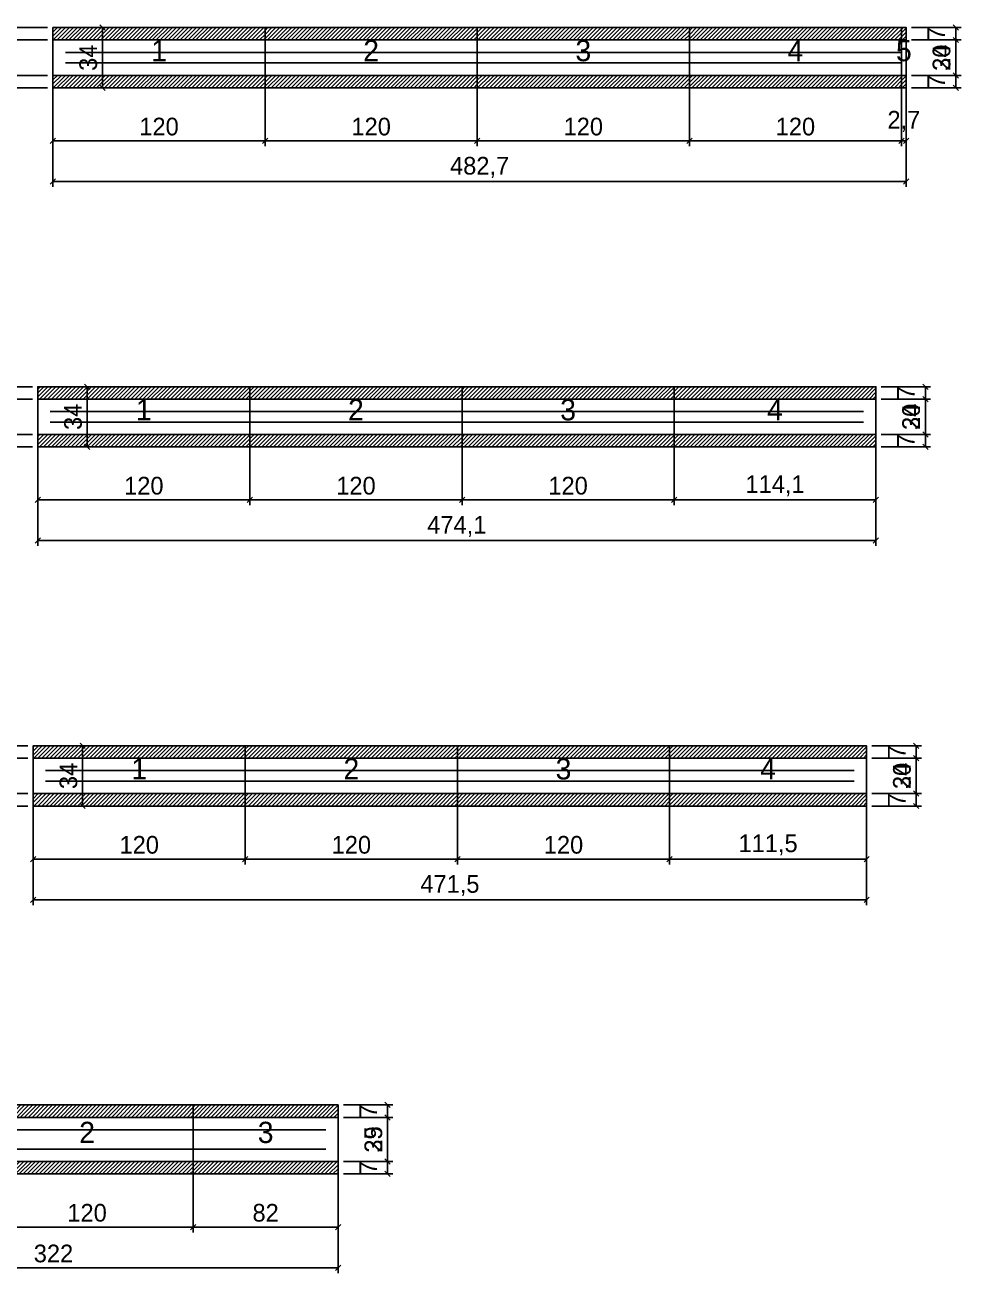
# Model space of a CAD drawing. Extents: x -13000 to 3070, y -38812 to 10330.
# Drawn here: x 715 to 1244, y -29628 to -28922 of the extents above; entities that cross this region are included whole.
import ezdxf
from ezdxf.enums import TextEntityAlignment as Align

# ---------------------------------------------------------------- set-up
doc = ezdxf.new("R2010")
doc.units = 0
for name, color, linetype in [('5', 5, 'Continuous'), ('COTA', 241, 'Continuous'), ('Painéis', 200, 'Continuous'), ('SARR_2.2x7', 40, 'Continuous'), ('SCO-___-LAJ', 224, 'Continuous')]:
    doc.layers.add(name, color=color, linetype=linetype)
doc.dimstyles.new('PAINEL', dxfattribs={"dimtxt": 10, "dimasz": 3, "dimexe": 3, "dimexo": 3, "dimgap": 3, "dimtad": 1, "dimblk": 'OBLIQUE', "dimblk1": 'OBLIQUE', "dimcen": 2.5, "dimclrd": 4, "dimclre": 4, "dimclrt": 240, "dimazin": 3, "dimtfac": 1, "dimtmove": 0, "dimatfit": 3})

# ---------------------------------------------------------------- blocks, each defined once
blk = doc.blocks.new('_OBLIQUE')
at = {"color": 0, "linetype": 'BYBLOCK'}
blk.add_line((-0.5, -0.5), (0.5, 0.5), dxfattribs=at)

msp = doc.modelspace()

# ---------------------------------------------------------------- hatches: boundary and pattern name
at = {"layer": 'COTA'}
h = msp.add_hatch(dxfattribs=at)
h.set_pattern_fill('ANSI31', scale=0.5)
h.paths.add_polyline_path([(730.7, -28931), (850.7, -28931), (850.7, -28924), (730.7, -28924)])
h = msp.add_hatch(dxfattribs=at)
h.set_pattern_fill('ANSI31', scale=0.5)
h.paths.add_polyline_path([(850.7, -28931), (970.7, -28931), (970.7, -28924), (850.7, -28924)])
h = msp.add_hatch(dxfattribs=at)
h.set_pattern_fill('ANSI31', scale=0.5)
h.paths.add_polyline_path([(970.7, -28931), (1090.7, -28931), (1090.7, -28924), (970.7, -28924)])
h = msp.add_hatch(dxfattribs=at)
h.set_pattern_fill('ANSI31', scale=0.5)
h.paths.add_polyline_path([(1090.7, -28931), (1210.7, -28931), (1210.7, -28924), (1090.7, -28924)])
h = msp.add_hatch(dxfattribs=at)
h.set_pattern_fill('ANSI31', scale=0.5)
h.paths.add_polyline_path([(1210.7, -28931), (1213.4, -28931), (1213.4, -28924), (1210.7, -28924)])
h = msp.add_hatch(dxfattribs=at)
h.set_pattern_fill('ANSI31', scale=0.5)
h.paths.add_polyline_path([(730.7, -28958), (850.7, -28958), (850.7, -28951), (730.7, -28951)])
h = msp.add_hatch(dxfattribs=at)
h.set_pattern_fill('ANSI31', scale=0.5)
h.paths.add_polyline_path([(850.7, -28958), (970.7, -28958), (970.7, -28951), (850.7, -28951)])
h = msp.add_hatch(dxfattribs=at)
h.set_pattern_fill('ANSI31', scale=0.5)
h.paths.add_polyline_path([(970.7, -28958), (1090.7, -28958), (1090.7, -28951), (970.7, -28951)])
h = msp.add_hatch(dxfattribs=at)
h.set_pattern_fill('ANSI31', scale=0.5)
h.paths.add_polyline_path([(1090.7, -28958), (1210.7, -28958), (1210.7, -28951), (1090.7, -28951)])
h = msp.add_hatch(dxfattribs=at)
h.set_pattern_fill('ANSI31', scale=0.5)
h.paths.add_polyline_path([(1210.7, -28958), (1213.4, -28958), (1213.4, -28951), (1210.7, -28951)])
h = msp.add_hatch(dxfattribs=at)
h.set_pattern_fill('ANSI31', scale=0.5)
h.paths.add_polyline_path([(722.1, -29134), (842.1, -29134), (842.1, -29127), (722.1, -29127)])
h = msp.add_hatch(dxfattribs=at)
h.set_pattern_fill('ANSI31', scale=0.5)
h.paths.add_polyline_path([(842.1, -29134), (962.1, -29134), (962.1, -29127), (842.1, -29127)])
h = msp.add_hatch(dxfattribs=at)
h.set_pattern_fill('ANSI31', scale=0.5)
h.paths.add_polyline_path([(962.1, -29134), (1082.1, -29134), (1082.1, -29127), (962.1, -29127)])
h = msp.add_hatch(dxfattribs=at)
h.set_pattern_fill('ANSI31', scale=0.5)
h.paths.add_polyline_path([(1082.1, -29134), (1196.2, -29134), (1196.2, -29127), (1082.1, -29127)])
h = msp.add_hatch(dxfattribs=at)
h.set_pattern_fill('ANSI31', scale=0.5)
h.paths.add_polyline_path([(722.1, -29161), (842.1, -29161), (842.1, -29154), (722.1, -29154)])
h = msp.add_hatch(dxfattribs=at)
h.set_pattern_fill('ANSI31', scale=0.5)
h.paths.add_polyline_path([(842.1, -29161), (962.1, -29161), (962.1, -29154), (842.1, -29154)])
h = msp.add_hatch(dxfattribs=at)
h.set_pattern_fill('ANSI31', scale=0.5)
h.paths.add_polyline_path([(962.1, -29161), (1082.1, -29161), (1082.1, -29154), (962.1, -29154)])
h = msp.add_hatch(dxfattribs=at)
h.set_pattern_fill('ANSI31', scale=0.5)
h.paths.add_polyline_path([(1082.1, -29161), (1196.2, -29161), (1196.2, -29154), (1082.1, -29154)])
h = msp.add_hatch(dxfattribs=at)
h.set_pattern_fill('ANSI31', scale=0.5)
h.paths.add_polyline_path([(719.5, -29337), (839.5, -29337), (839.5, -29330), (719.5, -29330)])
h = msp.add_hatch(dxfattribs=at)
h.set_pattern_fill('ANSI31', scale=0.5)
h.paths.add_polyline_path([(839.5, -29337), (959.5, -29337), (959.5, -29330), (839.5, -29330)])
h = msp.add_hatch(dxfattribs=at)
h.set_pattern_fill('ANSI31', scale=0.5)
h.paths.add_polyline_path([(959.5, -29337), (1079.5, -29337), (1079.5, -29330), (959.5, -29330)])
h = msp.add_hatch(dxfattribs=at)
h.set_pattern_fill('ANSI31', scale=0.5)
h.paths.add_polyline_path([(1079.5, -29337), (1191, -29337), (1191, -29330), (1079.5, -29330)])
h = msp.add_hatch(dxfattribs=at)
h.set_pattern_fill('ANSI31', scale=0.5)
h.paths.add_polyline_path([(719.5, -29364), (839.5, -29364), (839.5, -29357), (719.5, -29357)])
h = msp.add_hatch(dxfattribs=at)
h.set_pattern_fill('ANSI31', scale=0.5)
h.paths.add_polyline_path([(839.5, -29364), (959.5, -29364), (959.5, -29357), (839.5, -29357)])
h = msp.add_hatch(dxfattribs=at)
h.set_pattern_fill('ANSI31', scale=0.5)
h.paths.add_polyline_path([(959.5, -29364), (1079.5, -29364), (1079.5, -29357), (959.5, -29357)])
h = msp.add_hatch(dxfattribs=at)
h.set_pattern_fill('ANSI31', scale=0.5)
h.paths.add_polyline_path([(1079.5, -29364), (1191, -29364), (1191, -29357), (1079.5, -29357)])
h = msp.add_hatch(dxfattribs=at)
h.set_pattern_fill('ANSI31', scale=0.5)
h.paths.add_polyline_path([(690, -29540), (810, -29540), (810, -29533), (690, -29533)])
h = msp.add_hatch(dxfattribs=at)
h.set_pattern_fill('ANSI31', scale=0.5)
h.paths.add_polyline_path([(810, -29540), (892, -29540), (892, -29533), (810, -29533)])
h = msp.add_hatch(dxfattribs=at)
h.set_pattern_fill('ANSI31', scale=0.5)
h.paths.add_polyline_path([(690, -29572), (810, -29572), (810, -29565), (690, -29565)])
h = msp.add_hatch(dxfattribs=at)
h.set_pattern_fill('ANSI31', scale=0.5)
h.paths.add_polyline_path([(810, -29572), (892, -29572), (892, -29565), (810, -29565)])

# ---------------------------------------------------------------- linework, layer by layer
at = {"layer": 'Painéis'}
for p, q in [((730.7, -28931), (850.7, -28931)), ((730.7, -28951), (730.7, -28931)), ((850.7, -28951), (850.7, -28931)), ((850.7, -28951), (850.7, -28931)), ((850.7, -28931), (970.7, -28931)), ((850.7, -28951), (850.7, -28931)), ((970.7, -28951), (970.7, -28931)), ((970.7, -28951), (970.7, -28931)), ((970.7, -28931), (1090.7, -28931)), ((970.7, -28951), (970.7, -28931)), ((1090.7, -28951), (1090.7, -28931)), ((1090.7, -28951), (1090.7, -28931)), ((1090.7, -28931), (1210.7, -28931)), ((1090.7, -28951), (1090.7, -28931)), ((1210.7, -28951), (1210.7, -28931)), ((1210.7, -28951), (1210.7, -28931)), ((1210.7, -28931), (1213.4, -28931)), ((1210.7, -28951), (1210.7, -28931)), ((1213.4, -28951), (1213.4, -28931)), ((730.7, -28951), (850.7, -28951)), ((850.7, -28951), (970.7, -28951)), ((970.7, -28951), (1090.7, -28951)), ((1090.7, -28951), (1210.7, -28951)), ((1210.7, -28951), (1213.4, -28951)), ((722.1, -29134), (842.1, -29134)), ((722.1, -29154), (722.1, -29134)), ((842.1, -29154), (842.1, -29134)), ((842.1, -29154), (842.1, -29134)), ((842.1, -29134), (962.1, -29134)), ((842.1, -29154), (842.1, -29134)), ((962.1, -29154), (962.1, -29134)), ((962.1, -29154), (962.1, -29134)), ((962.1, -29134), (1082.1, -29134)), ((962.1, -29154), (962.1, -29134)), ((1082.1, -29154), (1082.1, -29134)), ((1082.1, -29154), (1082.1, -29134)), ((1082.1, -29134), (1196.2, -29134)), ((1082.1, -29154), (1082.1, -29134)), ((1196.2, -29154), (1196.2, -29134)), ((722.1, -29154), (842.1, -29154)), ((842.1, -29154), (962.1, -29154)), ((962.1, -29154), (1082.1, -29154)), ((1082.1, -29154), (1196.2, -29154)), ((719.5, -29337), (839.5, -29337)), ((719.5, -29357), (719.5, -29337)), ((839.5, -29357), (839.5, -29337)), ((839.5, -29357), (839.5, -29337)), ((839.5, -29337), (959.5, -29337)), ((839.5, -29357), (839.5, -29337)), ((959.5, -29357), (959.5, -29337)), ((959.5, -29357), (959.5, -29337)), ((959.5, -29337), (1079.5, -29337)), ((959.5, -29357), (959.5, -29337)), ((1079.5, -29357), (1079.5, -29337)), ((1079.5, -29357), (1079.5, -29337)), ((1079.5, -29337), (1191, -29337)), ((1079.5, -29357), (1079.5, -29337)), ((1191, -29357), (1191, -29337)), ((719.5, -29357), (839.5, -29357)), ((839.5, -29357), (959.5, -29357)), ((959.5, -29357), (1079.5, -29357)), ((1079.5, -29357), (1191, -29357)), ((690, -29540), (810, -29540)), ((810, -29565), (810, -29540)), ((810, -29565), (810, -29540)), ((810, -29540), (892, -29540)), ((810, -29565), (810, -29540)), ((892, -29565), (892, -29540)), ((690, -29565), (810, -29565)), ((810, -29565), (892, -29565))]:
    msp.add_line(p, q, dxfattribs=at)
at = {"layer": 'SARR_2.2x7'}
for points in [[(737.7, -28938), (850.7, -28938)], [(737.7, -28938), (850.7, -28938)], [(850.7, -28938), (970.7, -28938)], [(850.7, -28938), (970.7, -28938)], [(970.7, -28938), (1090.7, -28938)], [(970.7, -28938), (1090.7, -28938)], [(1090.7, -28938), (1210.7, -28938)], [(1090.7, -28938), (1210.7, -28938)], [(737.7, -28944), (850.7, -28944)], [(737.7, -28944), (850.7, -28944)], [(850.7, -28944), (970.7, -28944)], [(850.7, -28944), (970.7, -28944)], [(970.7, -28944), (1090.7, -28944)], [(970.7, -28944), (1090.7, -28944)], [(1090.7, -28944), (1210.7, -28944)], [(1090.7, -28944), (1210.7, -28944)], [(729.1, -29141), (842.1, -29141)], [(729.1, -29141), (842.1, -29141)], [(842.1, -29141), (962.1, -29141)], [(842.1, -29141), (962.1, -29141)], [(962.1, -29141), (1082.1, -29141)], [(962.1, -29141), (1082.1, -29141)], [(1082.1, -29141), (1189.2, -29141)], [(1082.1, -29141), (1189.2, -29141)], [(729.1, -29147), (842.1, -29147)], [(729.1, -29147), (842.1, -29147)], [(842.1, -29147), (962.1, -29147)], [(842.1, -29147), (962.1, -29147)], [(962.1, -29147), (1082.1, -29147)], [(962.1, -29147), (1082.1, -29147)], [(1082.1, -29147), (1189.2, -29147)], [(1082.1, -29147), (1189.2, -29147)], [(726.5, -29344), (839.5, -29344)], [(726.5, -29344), (839.5, -29344)], [(839.5, -29344), (959.5, -29344)], [(839.5, -29344), (959.5, -29344)], [(959.5, -29344), (1079.5, -29344)], [(959.5, -29344), (1079.5, -29344)], [(1079.5, -29344), (1184, -29344)], [(1079.5, -29344), (1184, -29344)], [(726.5, -29350), (839.5, -29350)], [(726.5, -29350), (839.5, -29350)], [(839.5, -29350), (959.5, -29350)], [(839.5, -29350), (959.5, -29350)], [(959.5, -29350), (1079.5, -29350)], [(959.5, -29350), (1079.5, -29350)], [(1079.5, -29350), (1184, -29350)], [(1079.5, -29350), (1184, -29350)], [(690, -29547), (810, -29547)], [(690, -29547), (810, -29547)], [(810, -29547), (885, -29547)], [(810, -29547), (885, -29547)], [(690, -29558), (810, -29558)], [(690, -29558), (810, -29558)], [(810, -29558), (885, -29558)], [(810, -29558), (885, -29558)]]:
    msp.add_lwpolyline(points, dxfattribs=at)
at = {"layer": 'SCO-___-LAJ'}
for points in [[(730.7, -28931), (850.7, -28931), (850.7, -28924), (730.7, -28924)], [(850.7, -28931), (970.7, -28931), (970.7, -28924), (850.7, -28924)], [(970.7, -28931), (1090.7, -28931), (1090.7, -28924), (970.7, -28924)], [(1090.7, -28931), (1210.7, -28931), (1210.7, -28924), (1090.7, -28924)], [(1210.7, -28931), (1213.4, -28931), (1213.4, -28924), (1210.7, -28924)], [(730.7, -28958), (850.7, -28958), (850.7, -28951), (730.7, -28951)], [(850.7, -28958), (970.7, -28958), (970.7, -28951), (850.7, -28951)], [(970.7, -28958), (1090.7, -28958), (1090.7, -28951), (970.7, -28951)], [(1090.7, -28958), (1210.7, -28958), (1210.7, -28951), (1090.7, -28951)], [(1210.7, -28958), (1213.4, -28958), (1213.4, -28951), (1210.7, -28951)], [(722.1, -29134), (842.1, -29134), (842.1, -29127), (722.1, -29127)], [(842.1, -29134), (962.1, -29134), (962.1, -29127), (842.1, -29127)], [(962.1, -29134), (1082.1, -29134), (1082.1, -29127), (962.1, -29127)], [(1082.1, -29134), (1196.2, -29134), (1196.2, -29127), (1082.1, -29127)], [(722.1, -29161), (842.1, -29161), (842.1, -29154), (722.1, -29154)], [(842.1, -29161), (962.1, -29161), (962.1, -29154), (842.1, -29154)], [(962.1, -29161), (1082.1, -29161), (1082.1, -29154), (962.1, -29154)], [(1082.1, -29161), (1196.2, -29161), (1196.2, -29154), (1082.1, -29154)], [(719.5, -29337), (839.5, -29337), (839.5, -29330), (719.5, -29330)], [(839.5, -29337), (959.5, -29337), (959.5, -29330), (839.5, -29330)], [(959.5, -29337), (1079.5, -29337), (1079.5, -29330), (959.5, -29330)], [(1079.5, -29337), (1191, -29337), (1191, -29330), (1079.5, -29330)], [(719.5, -29364), (839.5, -29364), (839.5, -29357), (719.5, -29357)], [(839.5, -29364), (959.5, -29364), (959.5, -29357), (839.5, -29357)], [(959.5, -29364), (1079.5, -29364), (1079.5, -29357), (959.5, -29357)], [(1079.5, -29364), (1191, -29364), (1191, -29357), (1079.5, -29357)], [(690, -29540), (810, -29540), (810, -29533), (690, -29533)], [(810, -29540), (892, -29540), (892, -29533), (810, -29533)], [(690, -29572), (810, -29572), (810, -29565), (690, -29565)], [(810, -29572), (892, -29572), (892, -29565), (810, -29565)]]:
    msp.add_lwpolyline(points, close=True, dxfattribs=at)

# ---------------------------------------------------------------- texts
at = {"layer": '5'}
for s, p in [('1', (790.7, -28937)), ('2', (910.7, -28937)), ('3', (1030.7, -28937)), ('4', (1150.7, -28937)), ('5', (1212.05, -28937)), ('1', (782.1, -29140)), ('2', (902.1, -29140)), ('3', (1022.1, -29140)), ('4', (1139.15, -29140)), ('1', (779.5, -29343)), ('2', (899.5, -29343)), ('3', (1019.5, -29343)), ('4', (1135.25, -29343)), ('2', (750, -29548.5)), ('3', (851, -29548.5))]:
    msp.add_text(s, height=12, dxfattribs=at).set_placement(p, align=Align.MIDDLE_CENTER)

# ---------------------------------------------------------------- dimensions: what is measured, and where the dimension line sits
at = {"layer": 'COTA'}
for base, p1, p2 in [((702.7, -28931), (730.7, -28931), (730.7, -28924)), ((758.7, -28958), (730.7, -28958), (730.7, -28924)), ((1241.4, -28958), (1213.4, -28958), (1213.4, -28924)), ((1241.4, -28931), (1213.4, -28931), (1213.4, -28924)), ((702.7, -28951), (730.7, -28951), (730.7, -28931)), ((1241.4, -28951), (1213.4, -28951), (1213.4, -28931)), ((702.7, -28958), (730.7, -28958), (730.7, -28951)), ((1241.4, -28958), (1213.4, -28958), (1213.4, -28951)), ((694.1, -29134), (722.1, -29134), (722.1, -29127)), ((750.1, -29161), (722.1, -29161), (722.1, -29127)), ((1224.2, -29161), (1196.2, -29161), (1196.2, -29127)), ((1224.2, -29134), (1196.2, -29134), (1196.2, -29127)), ((694.1, -29154), (722.1, -29154), (722.1, -29134)), ((1224.2, -29154), (1196.2, -29154), (1196.2, -29134)), ((694.1, -29161), (722.1, -29161), (722.1, -29154)), ((1224.2, -29161), (1196.2, -29161), (1196.2, -29154)), ((691.5, -29337), (719.5, -29337), (719.5, -29330)), ((747.5, -29364), (719.5, -29364), (719.5, -29330)), ((1219, -29364), (1191, -29364), (1191, -29330)), ((1219, -29337), (1191, -29337), (1191, -29330)), ((691.5, -29357), (719.5, -29357), (719.5, -29337)), ((1219, -29357), (1191, -29357), (1191, -29337)), ((691.5, -29364), (719.5, -29364), (719.5, -29357)), ((1219, -29364), (1191, -29364), (1191, -29357)), ((920, -29572), (892, -29572), (892, -29533)), ((920, -29540), (892, -29540), (892, -29533)), ((920, -29565), (892, -29565), (892, -29540)), ((920, -29572), (892, -29572), (892, -29565))]:
    msp.add_linear_dim(base=base, p1=p1, p2=p2, angle=90, dimstyle='PAINEL', dxfattribs=at).render()
for base, p1, p2 in [((730.7, -28988), (730.7, -28951), (850.7, -28951)), ((730.7, -29011), (730.7, -28951), (1213.4, -28951)), ((850.7, -28988), (850.7, -28951), (970.7, -28951)), ((970.7, -28988), (970.7, -28951), (1090.7, -28951)), ((1090.7, -28988), (1090.7, -28951), (1210.7, -28951)), ((1210.7, -28988), (1210.7, -28951), (1213.4, -28951)), ((722.1, -29191), (722.1, -29154), (842.1, -29154)), ((722.1, -29214), (722.1, -29154), (1196.2, -29154)), ((842.1, -29191), (842.1, -29154), (962.1, -29154)), ((962.1, -29191), (962.1, -29154), (1082.1, -29154)), ((1082.1, -29191), (1082.1, -29154), (1196.2, -29154)), ((719.5, -29394), (719.5, -29357), (839.5, -29357)), ((719.5, -29417), (719.5, -29357), (1191, -29357)), ((839.5, -29394), (839.5, -29357), (959.5, -29357)), ((959.5, -29394), (959.5, -29357), (1079.5, -29357)), ((1079.5, -29394), (1079.5, -29357), (1191, -29357)), ((570, -29625), (570, -29565), (892, -29565)), ((690, -29602), (690, -29565), (810, -29565)), ((810, -29602), (810, -29565), (892, -29565))]:
    msp.add_linear_dim(base=base, p1=p1, p2=p2, dimstyle='PAINEL', dxfattribs=at).render()

doc.saveas('drawing.dxf')
